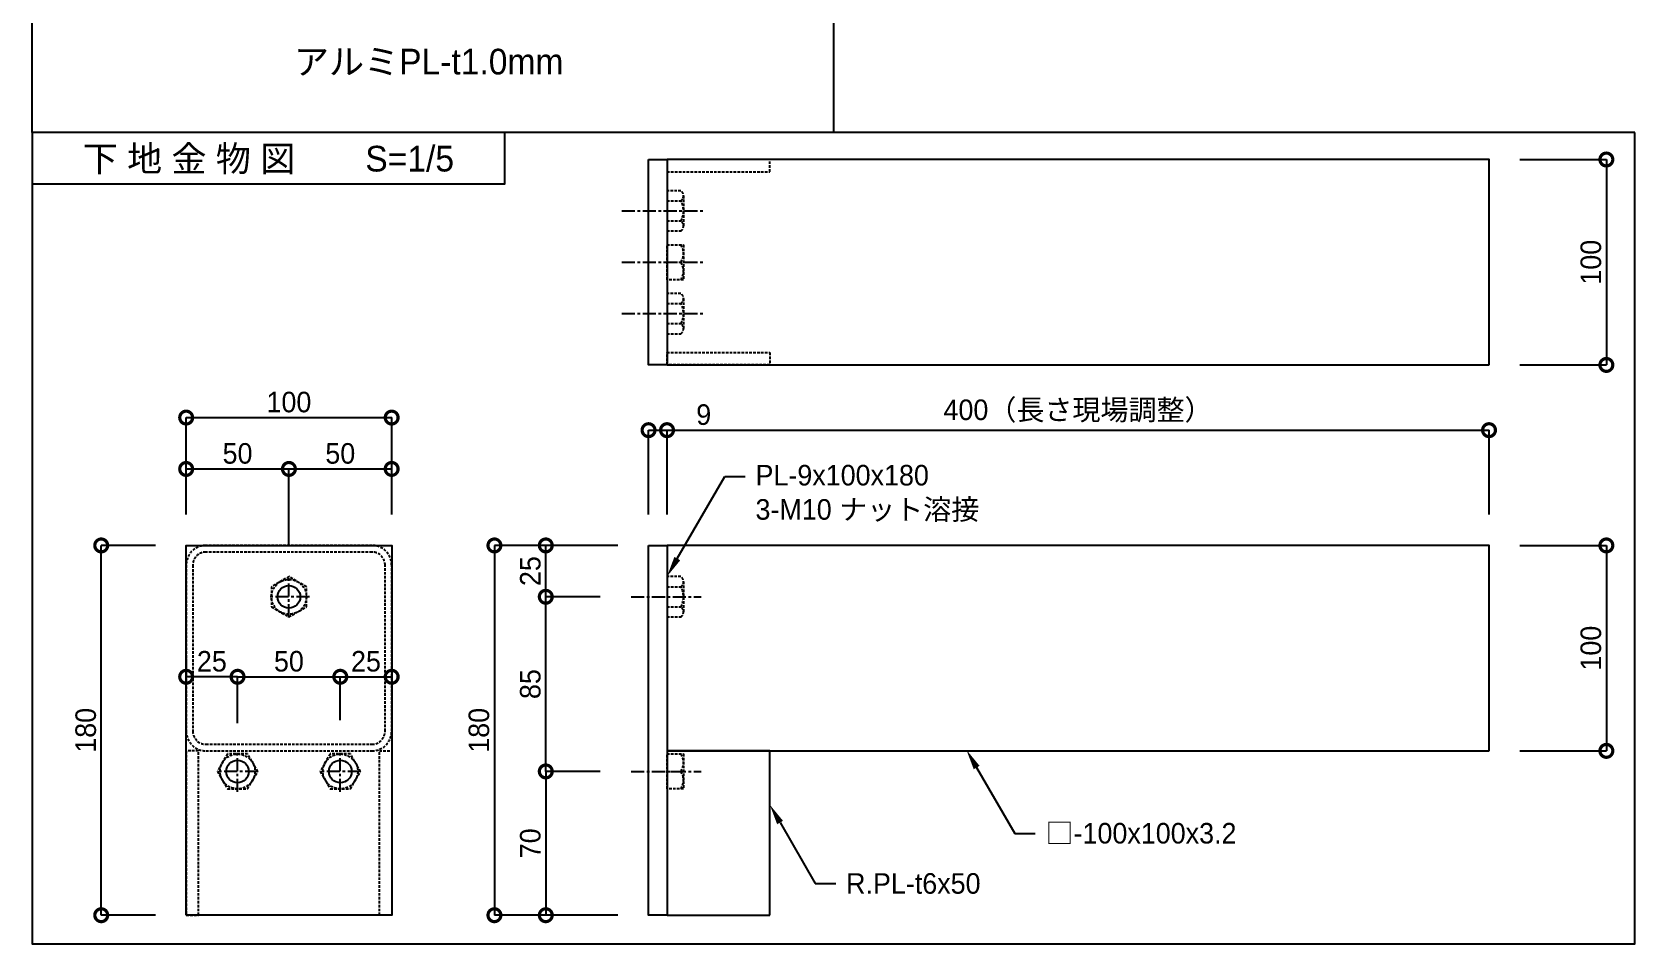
# Model space of a CAD drawing. Header units: millimetres. Extents: x 2183 to 14812, y 264 to 8523.
# Drawn here: x 14032 to 14812, y 3609 to 4053 of the extents above; entities that cross this region are included whole.
import ezdxf
from ezdxf import colors
from ezdxf.entities.mleader import LeaderData, LeaderLine
from ezdxf.enums import TextEntityAlignment as Align
from ezdxf.math import Vec2, Vec3

# ---------------------------------------------------------------- set-up
doc = ezdxf.new("R2010")
doc.units = ezdxf.units.MM
doc.header["$LTSCALE"] = 0.2
doc.linetypes.add('CENTER', pattern=[50.8, 31.75, -6.35, 6.35, -6.35])
doc.linetypes.add('HIDDEN', pattern=[9.525, 6.35, -3.175])
doc.layers.get('Defpoints').update_dxf_attribs({"color": 9})
for name, color, linetype in [('寸法1', 2, 'Continuous'), ('引出線', 2, 'Continuous'), ('文字1', 2, 'Continuous'), ('芯', 1, 'CENTER'), ('鋼材', 4, 'Continuous'), ('隠れ線', 5, 'HIDDEN')]:
    doc.layers.add(name, color=color, linetype=linetype)
doc.styles.add('TENPAL（ｺﾞｼｯｸ)', font='MS PGothic.ttf')
doc.dimstyles.new('005-TENPAL', dxfattribs={"dimscale": 5, "dimtxt": 2, "dimasz": 2.5, "dimexe": 0, "dimexo": 3, "dimgap": 0.5, "dimtad": 1, "dimlfac": -1, "dimdsep": 46, "dimtxsty": 'TENPAL（ｺﾞｼｯｸ)', "dimblk1": 'DOTSMALL', "dimblk2": 'DOTSMALL', "dimsah": 1, "dimcen": 3, "dimazin": 2, "dimtfac": 1, "dimtofl": 0, "dimtmove": 0, "dimatfit": 3, "dimfxl": 1, "dimtolj": 1, "dimtzin": 0, "dimarcsym": 0})

# ---------------------------------------------------------------- blocks, each defined once
blk = doc.blocks.new('_DOTSMALL')
at = {"color": 0, "linetype": 'ByBlock', "const_width": 0.5}
blk.add_lwpolyline([(-0.0625, 0, 1), (0.0625, 0, 1)], format="xyb", close=True, dxfattribs=at)
blk = doc.blocks.new('*D57')
at = {"layer": 'Defpoints', "color": 0, "transparency": 16777216}
for p in [(14741.24, 3858.81), (14341.24, 3802.7), (14741.24, 3802.7)]:
    blk.add_point(p, dxfattribs=at)
at = {"layer": '寸法1', "color": 0, "lineweight": -2, "transparency": 16777216}
for p, q in [((14341.24, 3817.7), (14341.24, 3858.81)), ((14341.24, 3858.81), (14741.24, 3858.81)), ((14741.24, 3817.7), (14741.24, 3858.81))]:
    blk.add_line(p, q, dxfattribs=at)
at = {"layer": '寸法1', "color": 0, "lineweight": -2, "transparency": 16777216, "xscale": 12.5, "yscale": 12.5, "zscale": 12.5, "rotation": 180}
blk.add_blockref('_DOTSMALL', (14341.24, 3858.81), dxfattribs=at)
at = {"layer": '寸法1', "color": 0, "lineweight": -2, "transparency": 16777216, "xscale": 12.5, "yscale": 12.5, "zscale": 12.5}
blk.add_blockref('_DOTSMALL', (14741.24, 3858.81), dxfattribs=at)
at = {"layer": '寸法1', "color": 0, "transparency": 16777216, "insert": (14541.24, 3868.07), "char_height": 10, "attachment_point": 5, "style": 'TENPAL（ｺﾞｼｯｸ)'}
blk.add_mtext('\\A1;400（長さ現場調整）', dxfattribs=at)
blk = doc.blocks.new('*D58')
at = {"layer": 'Defpoints', "color": 0, "transparency": 16777216}
for p in [(14341.24, 3858.81), (14332.24, 3802.7), (14341.24, 3802.7)]:
    blk.add_point(p, dxfattribs=at)
at = {"layer": '寸法1', "color": 0, "lineweight": -2, "transparency": 16777216}
for p, q in [((14332.24, 3817.7), (14332.24, 3858.81)), ((14332.24, 3858.81), (14341.24, 3858.81)), ((14341.24, 3817.7), (14341.24, 3858.81)), ((14341.24, 3858.81), (14364.43, 3858.81))]:
    blk.add_line(p, q, dxfattribs=at)
at = {"layer": '寸法1', "color": 0, "lineweight": -2, "transparency": 16777216, "xscale": 12.5, "yscale": 12.5, "zscale": 12.5, "rotation": 180}
blk.add_blockref('_DOTSMALL', (14332.24, 3858.81), dxfattribs=at)
at = {"layer": '寸法1', "color": 0, "lineweight": -2, "transparency": 16777216, "xscale": 12.5, "yscale": 12.5, "zscale": 12.5}
blk.add_blockref('_DOTSMALL', (14341.24, 3858.81), dxfattribs=at)
at = {"layer": '寸法1', "color": 0, "transparency": 16777216, "insert": (14359.09, 3866.31), "char_height": 10, "attachment_point": 5, "style": 'TENPAL（ｺﾞｼｯｸ)'}
blk.add_mtext('\\A1;9', dxfattribs=at)
blk = doc.blocks.new('*D59')
at = {"layer": 'Defpoints', "color": 0, "transparency": 16777216}
for p in [(14341.24, 3858.81), (14332.24, 3802.7), (14341.24, 3802.7)]:
    blk.add_point(p, dxfattribs=at)
at = {"layer": '寸法1', "color": 0, "lineweight": -2, "transparency": 16777216}
for p, q in [((14332.24, 3817.7), (14332.24, 3858.81)), ((14332.24, 3858.81), (14341.24, 3858.81)), ((14341.24, 3817.7), (14341.24, 3858.81)), ((14341.24, 3858.81), (14364.43, 3858.81))]:
    blk.add_line(p, q, dxfattribs=at)
at = {"layer": '寸法1', "color": 0, "lineweight": -2, "transparency": 16777216, "xscale": 12.5, "yscale": 12.5, "zscale": 12.5, "rotation": 180}
blk.add_blockref('_DOTSMALL', (14332.24, 3858.81), dxfattribs=at)
at = {"layer": '寸法1', "color": 0, "lineweight": -2, "transparency": 16777216, "xscale": 12.5, "yscale": 12.5, "zscale": 12.5}
blk.add_blockref('_DOTSMALL', (14341.24, 3858.81), dxfattribs=at)
at = {"layer": '寸法1', "color": 0, "transparency": 16777216, "insert": (14359.09, 3866.31), "char_height": 10, "attachment_point": 5, "style": 'TENPAL（ｺﾞｼｯｸ)'}
blk.add_mtext('\\A1;9', dxfattribs=at)
blk = doc.blocks.new('*D60')
at = {"layer": 'Defpoints', "color": 0, "transparency": 16777216}
for p in [(14332.24, 3802.7), (14257.24, 3622.7), (14332.24, 3622.7)]:
    blk.add_point(p, dxfattribs=at)
at = {"layer": '寸法1', "color": 0, "lineweight": -2, "transparency": 16777216}
for p, q in [((14317.24, 3802.7), (14257.24, 3802.7)), ((14257.24, 3802.7), (14257.24, 3622.7)), ((14317.24, 3622.7), (14257.24, 3622.7))]:
    blk.add_line(p, q, dxfattribs=at)
at = {"layer": '寸法1', "color": 0, "lineweight": -2, "transparency": 16777216, "xscale": 12.5, "yscale": 12.5, "zscale": 12.5}
for p, rotation in [((14257.24, 3802.7), 90), ((14257.24, 3622.7), 270)]:
    blk.add_blockref('_DOTSMALL', p, dxfattribs=dict(at, rotation=rotation))
at = {"layer": '寸法1', "color": 0, "transparency": 16777216, "insert": (14249.74, 3712.7), "char_height": 10, "attachment_point": 5, "rotation": 90, "style": 'TENPAL（ｺﾞｼｯｸ)'}
blk.add_mtext('\\A1;180', dxfattribs=at)
blk = doc.blocks.new('*D61')
at = {"layer": 'Defpoints', "color": 0, "transparency": 16777216}
for p in [(14282.24, 3777.7), (14323.75, 3777.7), (14323.75, 3692.7)]:
    blk.add_point(p, dxfattribs=at)
at = {"layer": '寸法1', "color": 0, "lineweight": -2, "transparency": 16777216}
for p, q in [((14308.75, 3777.7), (14282.24, 3777.7)), ((14282.24, 3692.7), (14282.24, 3777.7)), ((14308.75, 3692.7), (14282.24, 3692.7))]:
    blk.add_line(p, q, dxfattribs=at)
at = {"layer": '寸法1', "color": 0, "lineweight": -2, "transparency": 16777216, "xscale": 12.5, "yscale": 12.5, "zscale": 12.5}
for p, rotation in [((14282.24, 3777.7), 90), ((14282.24, 3692.7), 270)]:
    blk.add_blockref('_DOTSMALL', p, dxfattribs=dict(at, rotation=rotation))
at = {"layer": '寸法1', "color": 0, "transparency": 16777216, "insert": (14274.74, 3735.2), "char_height": 10, "attachment_point": 5, "rotation": 90, "style": 'TENPAL（ｺﾞｼｯｸ)'}
blk.add_mtext('\\A1;85', dxfattribs=at)
blk = doc.blocks.new('*D62')
at = {"layer": 'Defpoints', "color": 0, "transparency": 16777216}
for p in [(14323.75, 3692.7), (14282.24, 3622.7), (14332.24, 3622.7)]:
    blk.add_point(p, dxfattribs=at)
at = {"layer": '寸法1', "color": 0, "lineweight": -2, "transparency": 16777216}
for p, q in [((14308.75, 3692.7), (14282.24, 3692.7)), ((14282.24, 3692.7), (14282.24, 3622.7)), ((14317.24, 3622.7), (14282.24, 3622.7))]:
    blk.add_line(p, q, dxfattribs=at)
at = {"layer": '寸法1', "color": 0, "lineweight": -2, "transparency": 16777216, "xscale": 12.5, "yscale": 12.5, "zscale": 12.5}
for p, rotation in [((14282.24, 3692.7), 90), ((14282.24, 3622.7), 270)]:
    blk.add_blockref('_DOTSMALL', p, dxfattribs=dict(at, rotation=rotation))
at = {"layer": '寸法1', "color": 0, "transparency": 16777216, "insert": (14274.74, 3657.7), "char_height": 10, "attachment_point": 5, "rotation": 90, "style": 'TENPAL（ｺﾞｼｯｸ)'}
blk.add_mtext('\\A1;70', dxfattribs=at)
blk = doc.blocks.new('*D63')
at = {"layer": 'Defpoints', "color": 0, "transparency": 16777216}
for p in [(14282.24, 3802.7), (14332.24, 3802.7), (14323.75, 3777.7)]:
    blk.add_point(p, dxfattribs=at)
at = {"layer": '寸法1', "color": 0, "lineweight": -2, "transparency": 16777216}
for p, q in [((14317.24, 3802.7), (14282.24, 3802.7)), ((14282.24, 3777.7), (14282.24, 3802.7)), ((14308.75, 3777.7), (14282.24, 3777.7))]:
    blk.add_line(p, q, dxfattribs=at)
at = {"layer": '寸法1', "color": 0, "lineweight": -2, "transparency": 16777216, "xscale": 12.5, "yscale": 12.5, "zscale": 12.5}
for p, rotation in [((14282.24, 3802.7), 90), ((14282.24, 3777.7), 270)]:
    blk.add_blockref('_DOTSMALL', p, dxfattribs=dict(at, rotation=rotation))
at = {"layer": '寸法1', "color": 0, "transparency": 16777216, "insert": (14274.74, 3790.2), "char_height": 10, "attachment_point": 5, "rotation": 90, "style": 'TENPAL（ｺﾞｼｯｸ)'}
blk.add_mtext('\\A1;25', dxfattribs=at)
blk = doc.blocks.new('*D52')
at = {"layer": 'Defpoints', "color": 0, "transparency": 16777216}
for p in [(14741.24, 3802.7), (14741.24, 3702.7), (14798.34, 3702.7)]:
    blk.add_point(p, dxfattribs=at)
at = {"layer": '寸法1', "color": 0, "lineweight": -2, "transparency": 16777216}
for p, q in [((14756.24, 3802.7), (14798.34, 3802.7)), ((14798.34, 3802.7), (14798.34, 3702.7)), ((14756.24, 3702.7), (14798.34, 3702.7))]:
    blk.add_line(p, q, dxfattribs=at)
at = {"layer": '寸法1', "color": 0, "lineweight": -2, "transparency": 16777216, "xscale": 12.5, "yscale": 12.5, "zscale": 12.5}
for p, rotation in [((14798.34, 3802.7), 90), ((14798.34, 3702.7), 270)]:
    blk.add_blockref('_DOTSMALL', p, dxfattribs=dict(at, rotation=rotation))
at = {"layer": '寸法1', "color": 0, "transparency": 16777216, "insert": (14790.84, 3752.7), "char_height": 10, "attachment_point": 5, "rotation": 90, "style": 'TENPAL（ｺﾞｼｯｸ)'}
blk.add_mtext('\\A1;100', dxfattribs=at)
blk = doc.blocks.new('*D64')
at = {"layer": 'Defpoints', "color": 0, "transparency": 16777216}
for p in [(14741.24, 3990.56), (14741.24, 3890.56), (14798.34, 3890.56)]:
    blk.add_point(p, dxfattribs=at)
at = {"layer": '寸法1', "color": 0, "lineweight": -2, "transparency": 16777216}
for p, q in [((14756.24, 3990.56), (14798.34, 3990.56)), ((14798.34, 3990.56), (14798.34, 3890.56)), ((14756.24, 3890.56), (14798.34, 3890.56))]:
    blk.add_line(p, q, dxfattribs=at)
at = {"layer": '寸法1', "color": 0, "lineweight": -2, "transparency": 16777216, "xscale": 12.5, "yscale": 12.5, "zscale": 12.5}
for p, rotation in [((14798.34, 3990.56), 90), ((14798.34, 3890.56), 270)]:
    blk.add_blockref('_DOTSMALL', p, dxfattribs=dict(at, rotation=rotation))
at = {"layer": '寸法1', "color": 0, "transparency": 16777216, "insert": (14790.84, 3940.56), "char_height": 10, "attachment_point": 5, "rotation": 90, "style": 'TENPAL（ｺﾞｼｯｸ)'}
blk.add_mtext('\\A1;100', dxfattribs=at)
blk = doc.blocks.new('*D65')
at = {"layer": 'Defpoints', "color": 0, "transparency": 16777216}
for p in [(14157.24, 3839.93), (14107.24, 3802.7), (14157.24, 3787.7)]:
    blk.add_point(p, dxfattribs=at)
at = {"layer": '寸法1', "color": 0, "lineweight": -2, "transparency": 16777216}
for p, q in [((14107.24, 3817.7), (14107.24, 3839.93)), ((14107.24, 3839.93), (14157.24, 3839.93)), ((14157.24, 3802.7), (14157.24, 3839.93))]:
    blk.add_line(p, q, dxfattribs=at)
at = {"layer": '寸法1', "color": 0, "lineweight": -2, "transparency": 16777216, "xscale": 12.5, "yscale": 12.5, "zscale": 12.5, "rotation": 180}
blk.add_blockref('_DOTSMALL', (14107.24, 3839.93), dxfattribs=at)
at = {"layer": '寸法1', "color": 0, "lineweight": -2, "transparency": 16777216, "xscale": 12.5, "yscale": 12.5, "zscale": 12.5}
blk.add_blockref('_DOTSMALL', (14157.24, 3839.93), dxfattribs=at)
at = {"layer": '寸法1', "color": 0, "transparency": 16777216, "insert": (14132.24, 3847.43), "char_height": 10, "attachment_point": 5, "style": 'TENPAL（ｺﾞｼｯｸ)'}
blk.add_mtext('\\A1;50', dxfattribs=at)
blk = doc.blocks.new('*D66')
at = {"layer": 'Defpoints', "color": 0, "transparency": 16777216}
for p in [(14207.24, 3839.93), (14207.24, 3802.7), (14157.24, 3787.7)]:
    blk.add_point(p, dxfattribs=at)
at = {"layer": '寸法1', "color": 0, "lineweight": -2, "transparency": 16777216}
for p, q in [((14157.24, 3802.7), (14157.24, 3839.93)), ((14157.24, 3839.93), (14207.24, 3839.93)), ((14207.24, 3817.7), (14207.24, 3839.93))]:
    blk.add_line(p, q, dxfattribs=at)
at = {"layer": '寸法1', "color": 0, "lineweight": -2, "transparency": 16777216, "xscale": 12.5, "yscale": 12.5, "zscale": 12.5, "rotation": 180}
blk.add_blockref('_DOTSMALL', (14157.24, 3839.93), dxfattribs=at)
at = {"layer": '寸法1', "color": 0, "lineweight": -2, "transparency": 16777216, "xscale": 12.5, "yscale": 12.5, "zscale": 12.5}
blk.add_blockref('_DOTSMALL', (14207.24, 3839.93), dxfattribs=at)
at = {"layer": '寸法1', "color": 0, "transparency": 16777216, "insert": (14182.24, 3847.43), "char_height": 10, "attachment_point": 5, "style": 'TENPAL（ｺﾞｼｯｸ)'}
blk.add_mtext('\\A1;50', dxfattribs=at)
blk = doc.blocks.new('*D53')
at = {"layer": 'Defpoints', "color": 0, "transparency": 16777216}
for p in [(14107.24, 3762.7), (14107.24, 3738.76), (14132.24, 3702.7)]:
    blk.add_point(p, dxfattribs=at)
at = {"layer": '寸法1', "color": 0, "lineweight": -2, "transparency": 16777216}
for p, q in [((14107.24, 3747.7), (14107.24, 3738.76)), ((14132.24, 3738.76), (14107.24, 3738.76)), ((14132.24, 3717.7), (14132.24, 3738.76))]:
    blk.add_line(p, q, dxfattribs=at)
at = {"layer": '寸法1', "color": 0, "lineweight": -2, "transparency": 16777216, "xscale": 12.5, "yscale": 12.5, "zscale": 12.5, "rotation": 180}
blk.add_blockref('_DOTSMALL', (14107.24, 3738.76), dxfattribs=at)
at = {"layer": '寸法1', "color": 0, "lineweight": -2, "transparency": 16777216, "xscale": 12.5, "yscale": 12.5, "zscale": 12.5}
blk.add_blockref('_DOTSMALL', (14132.24, 3738.76), dxfattribs=at)
at = {"layer": '寸法1', "color": 0, "transparency": 16777216, "insert": (14119.74, 3746.26), "char_height": 10, "attachment_point": 5, "style": 'TENPAL（ｺﾞｼｯｸ)'}
blk.add_mtext('\\A1;25', dxfattribs=at)
blk = doc.blocks.new('*D54')
at = {"layer": 'Defpoints', "color": 0, "transparency": 16777216}
for p in [(14207.24, 3762.7), (14207.24, 3738.76), (14182.24, 3702.7)]:
    blk.add_point(p, dxfattribs=at)
at = {"layer": '寸法1', "color": 0, "lineweight": -2, "transparency": 16777216}
for p, q in [((14207.24, 3747.7), (14207.24, 3738.76)), ((14182.24, 3717.7), (14182.24, 3738.76)), ((14182.24, 3738.76), (14207.24, 3738.76))]:
    blk.add_line(p, q, dxfattribs=at)
at = {"layer": '寸法1', "color": 0, "lineweight": -2, "transparency": 16777216, "xscale": 12.5, "yscale": 12.5, "zscale": 12.5, "rotation": 180}
blk.add_blockref('_DOTSMALL', (14182.24, 3738.76), dxfattribs=at)
at = {"layer": '寸法1', "color": 0, "lineweight": -2, "transparency": 16777216, "xscale": 12.5, "yscale": 12.5, "zscale": 12.5}
blk.add_blockref('_DOTSMALL', (14207.24, 3738.76), dxfattribs=at)
at = {"layer": '寸法1', "color": 0, "transparency": 16777216, "insert": (14194.74, 3746.26), "char_height": 10, "attachment_point": 5, "style": 'TENPAL（ｺﾞｼｯｸ)'}
blk.add_mtext('\\A1;25', dxfattribs=at)
blk = doc.blocks.new('*D55')
at = {"layer": 'Defpoints', "color": 0, "transparency": 16777216}
for p in [(14065.91, 3802.7), (14107.24, 3802.7), (14107.24, 3622.7)]:
    blk.add_point(p, dxfattribs=at)
at = {"layer": '寸法1', "color": 0, "lineweight": -2, "transparency": 16777216}
for p, q in [((14092.24, 3802.7), (14065.91, 3802.7)), ((14065.91, 3622.7), (14065.91, 3802.7)), ((14092.24, 3622.7), (14065.91, 3622.7))]:
    blk.add_line(p, q, dxfattribs=at)
at = {"layer": '寸法1', "color": 0, "lineweight": -2, "transparency": 16777216, "xscale": 12.5, "yscale": 12.5, "zscale": 12.5}
for p, rotation in [((14065.91, 3802.7), 90), ((14065.91, 3622.7), 270)]:
    blk.add_blockref('_DOTSMALL', p, dxfattribs=dict(at, rotation=rotation))
at = {"layer": '寸法1', "color": 0, "transparency": 16777216, "insert": (14058.41, 3712.7), "char_height": 10, "attachment_point": 5, "rotation": 90, "style": 'TENPAL（ｺﾞｼｯｸ)'}
blk.add_mtext('\\A1;180', dxfattribs=at)
blk = doc.blocks.new('*D56')
at = {"layer": 'Defpoints', "color": 0, "transparency": 16777216}
for p in [(14207.24, 3864.93), (14107.24, 3802.7), (14207.24, 3802.7)]:
    blk.add_point(p, dxfattribs=at)
at = {"layer": '寸法1', "color": 0, "lineweight": -2, "transparency": 16777216}
for p, q in [((14107.24, 3817.7), (14107.24, 3864.93)), ((14107.24, 3864.93), (14207.24, 3864.93)), ((14207.24, 3817.7), (14207.24, 3864.93))]:
    blk.add_line(p, q, dxfattribs=at)
at = {"layer": '寸法1', "color": 0, "lineweight": -2, "transparency": 16777216, "xscale": 12.5, "yscale": 12.5, "zscale": 12.5, "rotation": 180}
blk.add_blockref('_DOTSMALL', (14107.24, 3864.93), dxfattribs=at)
at = {"layer": '寸法1', "color": 0, "lineweight": -2, "transparency": 16777216, "xscale": 12.5, "yscale": 12.5, "zscale": 12.5}
blk.add_blockref('_DOTSMALL', (14207.24, 3864.93), dxfattribs=at)
at = {"layer": '寸法1', "color": 0, "transparency": 16777216, "insert": (14157.24, 3872.43), "char_height": 10, "attachment_point": 5, "style": 'TENPAL（ｺﾞｼｯｸ)'}
blk.add_mtext('\\A1;100', dxfattribs=at)
blk = doc.blocks.new('*D68')
at = {"layer": 'Defpoints', "color": 0, "transparency": 16777216}
for p in [(14182.24, 3738.76), (14132.24, 3701.2), (14182.24, 3702.7)]:
    blk.add_point(p, dxfattribs=at)
at = {"layer": '寸法1', "color": 0, "lineweight": -2, "transparency": 16777216}
for p, q in [((14132.24, 3716.2), (14132.24, 3738.76)), ((14132.24, 3738.76), (14182.24, 3738.76)), ((14182.24, 3717.7), (14182.24, 3738.76))]:
    blk.add_line(p, q, dxfattribs=at)
at = {"layer": '寸法1', "color": 0, "lineweight": -2, "transparency": 16777216, "xscale": 12.5, "yscale": 12.5, "zscale": 12.5, "rotation": 180}
blk.add_blockref('_DOTSMALL', (14132.24, 3738.76), dxfattribs=at)
at = {"layer": '寸法1', "color": 0, "lineweight": -2, "transparency": 16777216, "xscale": 12.5, "yscale": 12.5, "zscale": 12.5}
blk.add_blockref('_DOTSMALL', (14182.24, 3738.76), dxfattribs=at)
at = {"layer": '寸法1', "color": 0, "transparency": 16777216, "insert": (14157.24, 3746.26), "char_height": 10, "attachment_point": 5, "style": 'TENPAL（ｺﾞｼｯｸ)'}
blk.add_mtext('\\A1;50', dxfattribs=at)

msp = doc.modelspace()

# ---------------------------------------------------------------- linework, layer by layer
at = {"layer": '引出線', "color": 2, "linetype": 'ByBlock'}
msp.add_lwpolyline([(14812.244, 4003.709), (14032.244, 4003.709), (14032.244, 3608.709), (14812.244, 3608.709)], close=True, dxfattribs=at)
at = {"layer": '文字1', "color": 2, "linetype": 'ByBlock'}
msp.add_lwpolyline([(14032.244, 4413.709), (14422.244, 4413.709), (14422.244, 4003.709), (14032.244, 4003.709)], close=True, dxfattribs=at)
at = {"layer": '文字1'}
msp.add_lwpolyline([(14032.244, 3978.709), (14262.244, 3978.709), (14262.244, 3978.709), (14262.244, 4003.709), (14262.244, 4003.709), (14032.244, 4003.709), (14032.244, 4003.709), (14032.244, 3978.709), (14032.244, 3978.709)], dxfattribs=at)
at = {"layer": '芯'}
for p, q in [((14319.27, 3965.563), (14359.77, 3965.563)), ((14319.27, 3940.563), (14359.77, 3940.563)), ((14319.27, 3915.563), (14359.77, 3915.563)), ((14157.244, 3767.697), (14157.244, 3787.697)), ((14167.244, 3777.697), (14147.244, 3777.697)), ((14323.749, 3777.697), (14357.878, 3777.697)), ((14132.244, 3682.697), (14132.244, 3702.697)), ((14182.244, 3682.697), (14182.244, 3702.697)), ((14142.244, 3692.697), (14122.244, 3692.697)), ((14192.244, 3692.697), (14172.244, 3692.697)), ((14323.749, 3692.697), (14357.878, 3692.697))]:
    msp.add_line(p, q, dxfattribs=at)
at = {"layer": '鋼材'}
for points in [[(14332.244, 3990.563), (14341.244, 3990.563), (14341.244, 3890.563), (14332.244, 3890.563)], [(14741.244, 3890.563), (14741.244, 3990.563), (14341.244, 3990.563), (14341.244, 3890.563)], [(14107.244, 3622.697), (14107.244, 3802.697), (14207.244, 3802.697), (14207.244, 3622.697)], [(14332.244, 3802.697), (14341.244, 3802.697), (14341.244, 3622.697), (14332.244, 3622.697)], [(14741.244, 3702.697), (14741.244, 3802.697), (14341.244, 3802.697), (14341.244, 3702.697)], [(14391.244, 3622.697), (14391.244, 3702.697), (14341.244, 3702.697), (14341.244, 3622.697)]]:
    msp.add_lwpolyline(points, close=True, dxfattribs=at)
for centre in [(14157.244, 3777.697), (14132.244, 3692.697), (14182.244, 3692.697)]:
    msp.add_circle(centre, 5.5, dxfattribs=at)
at = {"layer": '隠れ線', "color": 252}
for p, q in [((14347.983, 3975.363), (14341.244, 3975.363)), ((14341.244, 3975.363), (14341.244, 3955.763)), ((14341.244, 3970.473), (14347.983, 3970.473)), ((14349.244, 3972.918), (14349.244, 3958.208)), ((14341.244, 3960.653), (14347.983, 3960.653)), ((14341.244, 3955.763), (14347.983, 3955.763)), ((14341.244, 3949.063), (14349.244, 3949.063)), ((14341.244, 3932.063), (14341.244, 3949.063)), ((14349.244, 3949.063), (14349.244, 3932.063)), ((14341.244, 3940.563), (14347.944, 3940.563)), ((14349.244, 3932.063), (14341.244, 3932.063)), ((14347.983, 3925.363), (14341.244, 3925.363)), ((14341.244, 3925.363), (14341.244, 3905.763)), ((14341.244, 3920.473), (14347.983, 3920.473)), ((14349.244, 3922.918), (14349.244, 3908.208)), ((14341.244, 3910.653), (14347.983, 3910.653)), ((14341.244, 3905.763), (14347.983, 3905.763)), ((14347.983, 3787.497), (14341.244, 3787.497)), ((14341.244, 3787.497), (14341.244, 3767.897)), ((14349.244, 3785.052), (14349.244, 3770.342)), ((14341.244, 3782.607), (14347.983, 3782.607)), ((14341.244, 3772.787), (14347.983, 3772.787)), ((14341.244, 3767.897), (14347.983, 3767.897)), ((14341.244, 3701.197), (14349.244, 3701.197)), ((14341.244, 3684.197), (14341.244, 3701.197)), ((14349.244, 3701.197), (14349.244, 3684.197)), ((14341.244, 3692.697), (14347.944, 3692.697)), ((14349.244, 3684.197), (14341.244, 3684.197))]:
    msp.add_line(p, q, dxfattribs=at)
at = {"layer": '隠れ線'}
for points in [[(14391.244, 3984.563), (14391.244, 3990.563), (14341.244, 3990.563), (14341.244, 3984.563)], [(14391.244, 3896.563), (14391.244, 3890.563), (14341.244, 3890.563), (14341.244, 3896.563)], [(14113.244, 3622.697), (14113.244, 3702.697), (14107.244, 3702.697), (14107.244, 3622.697)], [(14201.244, 3622.697), (14201.244, 3702.697), (14207.244, 3702.697), (14207.244, 3622.697)]]:
    msp.add_lwpolyline(points, close=True, dxfattribs=at)
for points in [[(14107.244, 3712.297, 0.4142136), (14116.844, 3702.697), (14197.644, 3702.697, 0.4142136), (14207.244, 3712.297), (14207.244, 3793.097, 0.4142136), (14197.644, 3802.697), (14116.844, 3802.697, 0.4142136), (14107.244, 3793.097)], [(14116.844, 3799.497, 0.4142136), (14110.444, 3793.097), (14110.444, 3712.297, 0.4142136), (14116.844, 3705.897), (14197.644, 3705.897, 0.4142136), (14204.044, 3712.297), (14204.044, 3793.097, 0.4142136), (14197.644, 3799.497)]]:
    msp.add_lwpolyline(points, format="xyb", close=True, dxfattribs=at)
at = {"layer": '隠れ線', "color": 252}
for points in [[(14157.244, 3787.512), (14148.744, 3782.605), (14148.744, 3772.79), (14157.244, 3767.883), (14165.744, 3772.79), (14165.744, 3782.605)], [(14127.337, 3701.197), (14122.429, 3692.697), (14127.337, 3684.197), (14137.152, 3684.197), (14142.059, 3692.697), (14137.152, 3701.197)], [(14177.337, 3701.197), (14172.429, 3692.697), (14177.337, 3684.197), (14187.152, 3684.197), (14192.059, 3692.697), (14187.152, 3701.197)]]:
    msp.add_lwpolyline(points, close=True, dxfattribs=at)
for centre in [(14157.244, 3777.697), (14132.244, 3692.697), (14182.244, 3692.697)]:
    msp.add_circle(centre, 8.5, dxfattribs=at)
for centre, radius, start, end in [((14346.244, 3972.918), 3, 305.412638, 54.587362), ((14339.059, 3965.563), 10.185, 331.179345, 28.820655), ((14346.244, 3958.208), 3, 305.412638, 54.587362), ((14341.647, 3944.813), 7.597, 325.984106, 34.015894), ((14341.647, 3936.313), 7.597, 325.984106, 34.015894), ((14346.244, 3922.918), 3, 305.412638, 54.587362), ((14339.059, 3915.563), 10.185, 331.179345, 28.820655), ((14346.244, 3908.208), 3, 305.412638, 54.587362), ((14346.244, 3785.052), 3, 305.412638, 54.587362), ((14339.059, 3777.697), 10.185, 331.179345, 28.820655), ((14346.244, 3770.342), 3, 305.412638, 54.587362), ((14341.647, 3696.947), 7.597, 325.984106, 34.015894), ((14341.647, 3688.447), 7.597, 325.984106, 34.015894)]:
    msp.add_arc(centre, radius, start, end, dxfattribs=at)

# ---------------------------------------------------------------- texts
at = {"layer": '文字1', "style": 'TENPAL（ｺﾞｼｯｸ)'}
for s, p in [('アルミPL-t1.0mm', (14225.271, 4038.108)), ('下 地 金 物 図\u3000\u3000S=1/5', (14147.244, 3991.209))]:
    msp.add_text(s, height=12.5, dxfattribs=at).set_placement(p, align=Align.MIDDLE)

# ---------------------------------------------------------------- dimensions: what is measured, and where the dimension line sits
at = {"layer": '寸法1'}
for base, p1, p2, angle, picture, middle in [((14798.344, 3890.563), (14741.244, 3990.563), (14741.244, 3890.563), 90, '*D64', (14790.844, 3940.563)), ((14065.906, 3802.697), (14107.244, 3622.697), (14107.244, 3802.697), 90, '*D55', (14058.406, 3712.697)), ((14257.244, 3622.697), (14332.244, 3802.697), (14332.244, 3622.697), 90, '*D60', (14249.744, 3712.697)), ((14282.244, 3802.697), (14323.749, 3777.697), (14332.244, 3802.697), 270, '*D63', (14274.744, 3790.197)), ((14798.344, 3702.697), (14741.244, 3802.697), (14741.244, 3702.697), 90, '*D52', (14790.844, 3752.697)), ((14282.244, 3777.697), (14323.749, 3692.697), (14323.749, 3777.697), 270, '*D61', (14274.744, 3735.197)), ((14282.244, 3622.697), (14323.749, 3692.697), (14332.244, 3622.697), 90, '*D62', (14274.744, 3657.697))]:
    dim = msp.add_linear_dim(base=base, p1=p1, p2=p2, angle=angle, dimstyle='005-TENPAL', dxfattribs=at)
    dim.commit()
    dim.dimension.update_dxf_attribs({"geometry": picture, "text_midpoint": middle})
for base, p1, p2, picture, middle in [((14207.244, 3864.933), (14107.244, 3802.697), (14207.244, 3802.697), '*D56', (14157.244, 3872.433)), ((14341.244, 3858.812), (14332.244, 3802.697), (14341.244, 3802.697), '*D58', (14359.085, 3866.312)), ((14341.244, 3858.812), (14332.244, 3802.697), (14341.244, 3802.697), '*D59', (14359.085, 3866.312)), ((14157.244, 3839.933), (14107.244, 3802.697), (14157.244, 3787.697), '*D65', (14132.244, 3847.433)), ((14207.244, 3839.933), (14157.244, 3787.697), (14207.244, 3802.697), '*D66', (14182.244, 3847.433)), ((14107.244, 3738.765), (14132.244, 3702.697), (14107.244, 3762.697), '*D53', (14119.744, 3746.265)), ((14207.244, 3738.765), (14182.244, 3702.697), (14207.244, 3762.697), '*D54', (14194.744, 3746.265))]:
    dim = msp.add_linear_dim(base=base, p1=p1, p2=p2, dimstyle='005-TENPAL', dxfattribs=at)
    dim.commit()
    dim.dimension.update_dxf_attribs({"geometry": picture, "text_midpoint": middle})
dim = msp.add_linear_dim(base=(14741.244, 3858.812), p1=(14341.244, 3802.697), p2=(14741.244, 3802.697), text='<>（長さ現場調整）', dimstyle='005-TENPAL', dxfattribs=at)
dim.commit()
dim.dimension.update_dxf_attribs({"geometry": '*D57', "text_midpoint": (14541.244, 3868.073)})
dim = msp.add_linear_dim(base=(14182.244, 3738.765), p1=(14132.244, 3701.197), p2=(14182.244, 3702.697), dimstyle='005-TENPAL', override={"dimtmove": 1}, dxfattribs=at)
dim.commit()
dim.dimension.update_dxf_attribs({"geometry": '*D68', "text_midpoint": (14157.244, 3746.265)})

# ---------------------------------------------------------------- leaders
at = {"layer": '引出線'}
ml = msp.add_multileader_mtext('Standard', dxfattribs=at)
ml.set_content('PL-9x100x180\\P3-M10 ナット溶接', color=2, style='TENPAL（ｺﾞｼｯｸ)')
ml.set_leader_properties(color=2)
ml.build(insert=Vec2(0, 0))
ml.multileader.update_dxf_attribs({"dogleg_length": 10, "arrow_head_size": 10})
ctx = ml.context
ctx.base_point, ctx.char_height, ctx.arrow_head_size, ctx.landing_gap_size, ctx.plane_origin = Vec3(14379.294, 3836.214), 10, 10, 5, Vec3(14341.244, 3787.63)
notes = []
notes.append((ctx, [(0, (1, 1, 0), (14369.294, 3836.214), (1, 0), 10, [(0, [(14341.244, 3787.63)], 0, [])])]))
ctx.mtext.insert, ctx.mtext.flow_direction = Vec3(14384.294, 3841.896), 5
ml = msp.add_multileader_mtext('Standard', dxfattribs=at)
ml.set_content('□-100x100x3.2', color=2, style='TENPAL（ｺﾞｼｯｸ)')
ml.set_leader_properties(color=2)
ml.build(insert=Vec2(0, 0))
ml.multileader.update_dxf_attribs({"dogleg_length": 10, "arrow_head_size": 10})
ctx = ml.context
ctx.base_point, ctx.char_height, ctx.arrow_head_size, ctx.landing_gap_size, ctx.plane_origin = Vec3(14520.425, 3662.493), 10, 10, 5, Vec3(14486.903, 3703.235)
notes.append((ctx, [(0, (1, 1, 0), (14510.425, 3662.493), (1, 0), 10, [(0, [(14486.903, 3703.235)], 0, [])])]))
ctx.mtext.insert, ctx.mtext.flow_direction = Vec3(14525.425, 3667.607), 5
ml = msp.add_multileader_mtext('Standard', dxfattribs=at)
ml.set_content('R.PL-t6x50', color=2, style='TENPAL（ｺﾞｼｯｸ)')
ml.set_leader_properties(color=2)
ml.build(insert=Vec2(0, 0))
ml.multileader.update_dxf_attribs({"dogleg_length": 10, "arrow_head_size": 10})
ctx = ml.context
ctx.base_point, ctx.char_height, ctx.arrow_head_size, ctx.landing_gap_size, ctx.plane_origin = Vec3(14423.371, 3638.156), 10, 10, 5, Vec3(14391.244, 3676.481)
notes.append((ctx, [(0, (1, 1, 0), (14413.371, 3638.156), (1, 0), 10, [(0, [(14391.244, 3676.481)], 0, [])])]))
ctx.mtext.insert, ctx.mtext.flow_direction = Vec3(14428.371, 3643.156), 5
for ctx, leaders in notes:
    for number, flags, end, landing, length, lines in leaders:
        leader = LeaderData()
        leader.index, (leader.has_last_leader_line, leader.has_dogleg_vector, leader.attachment_direction) = number, flags
        leader.last_leader_point, leader.dogleg_vector, leader.dogleg_length = Vec3(end), Vec3(landing), length
        for number, points, colour, breaks in lines:
            line = LeaderLine()
            line.index, line.vertices, line.color, line.breaks = number, Vec3.list(points), colors.encode_raw_color(colour), breaks
            leader.lines.append(line)
        ctx.leaders.append(leader)

doc.saveas('drawing.dxf')
